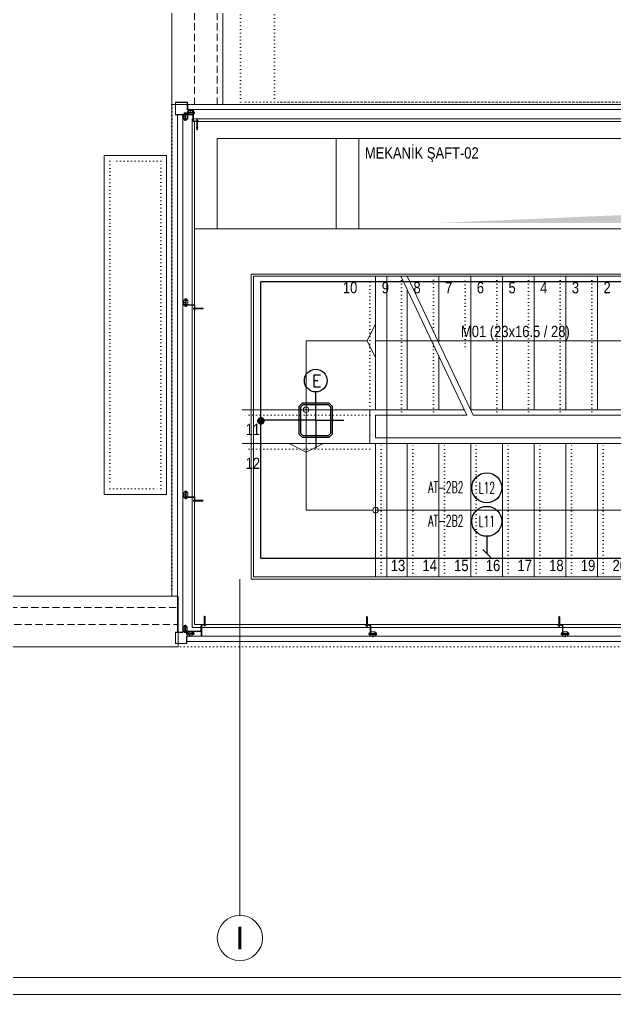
# Model space of a CAD drawing. Extents: x -2012 to 34975, y -1043 to 8321.
# Drawn here: x 30556 to 31082, y 0 to 863 of the extents above; entities that cross this region are included whole.
import ezdxf
from ezdxf.enums import TextEntityAlignment as Align

# ---------------------------------------------------------------- set-up
doc = ezdxf.new("R2010")
doc.units = 0
doc.header["$LTSCALE"] = 25
doc.linetypes.add('DOT2', pattern=[0.125, 0, -0.125])
doc.linetypes.add('HIDDEN', pattern=[0.375, 0.25, -0.125])
doc.layers.get('0').update_dxf_attribs({"color": 9, "lineweight": 9})
for name, color, linetype, lineweight in [('00', 9, 'Continuous', 9), ('01', 9, 'Continuous', 9), ('06A', 9, 'Continuous', 9), ('06D', 9, 'Continuous', 9), ('09D', 9, 'Continuous', 9), ('10', 9, 'Continuous', 9), ('10A', 9, 'Continuous', 9), ('14', 9, 'Continuous', 9), ('19', 9, 'Continuous', 9), ('19D', 9, 'DOT2', 9), ('20', 9, 'DOT2', 9), ('21', 9, 'Continuous', 9), ('24', 9, 'Continuous', 9), ('33', 9, 'BATTING', 9), ('35', 9, 'Continuous', 9), ('40A', 9, 'Continuous', 9), ('E-2x18(W) PL DOWNLIGHT ARMATÜR (SIVAÜSTÜ)', 7, 'Continuous', 30), ('E-ACİL AYDINLATMA KİTİ', 7, 'Continuous', 30), ('E-KABLO', 7, 'Continuous', 30), ('E-LINYE', 7, 'Continuous', 30), ('E-YUKARI ÇIKAN HAT', 7, 'Continuous', 30)]:
    doc.layers.add(name, color=color, linetype=linetype, lineweight=lineweight)
doc.styles.add('Arial', font='arial.ttf', dxfattribs={"height": 2.5})
doc.styles.add('E-YAZI', font='txttw.shx')
doc.styles.add('MuuM_TEXT-STANDART', font='ARIALN.TTF')
doc.linetypes.add('BATTING', pattern='A,0.0001,-0.1,[134,ltypeshp.shx,S=0.1,R=0,X=-0.1,Y=0],-0.2,[134,ltypeshp.shx,S=0.1,R=180,X=0.1,Y=0],-0.1', length=0.4001)

# ---------------------------------------------------------------- blocks, each defined once
blk = doc.blocks.new('VIDA')
for p, q in [((-18072, 6523.9), (-18071.9, 6524)), ((-18071.9, 6523.8), (-18072, 6523.9)), ((-18071.9, 6524), (-18070.1, 6524.7)), ((-18069.6, 6522.9), (-18071.9, 6523.8)), ((-18069.7, 6524.9), (-18070.6, 6523.2)), ((-18070.6, 6523.2), (-18070.1, 6524.7)), ((-18070.1, 6524.7), (-18069.9, 6525.1)), ((-18069.9, 6525.1), (-18070.1, 6524.1)), ((-18070.1, 6524.1), (-18070, 6524.3)), ((-18070, 6524.3), (-18069.8, 6525.1)), ((-18069.9, 6525.1), (-18069.8, 6525.1)), ((-18069.8, 6525.1), (-18069.7, 6524.9)), ((-18069.7, 6524.9), (-18069.3, 6525)), ((-18069.6, 6522.8), (-18069.1, 6525)), ((-18069.6, 6522.8), (-18069.6, 6522.9)), ((-18069.4, 6522.4), (-18069.6, 6522.8)), ((-18068.9, 6525.3), (-18069.4, 6522.4)), ((-18069.3, 6522.4), (-18069.4, 6522.4)), ((-18069.3, 6522.4), (-18068.9, 6525.3)), ((-18069.3, 6525), (-18069.1, 6525)), ((-18069.1, 6522.8), (-18069.3, 6522.4)), ((-18069.1, 6525), (-18068.9, 6525.3)), ((-18068.7, 6522.8), (-18069.1, 6522.8)), ((-18068.9, 6525.3), (-18068.9, 6525.3)), ((-18068.9, 6525.3), (-18068.7, 6525)), ((-18068.7, 6522.8), (-18068.2, 6525)), ((-18068.7, 6525), (-18068.2, 6525)), ((-18068.5, 6522.4), (-18068.7, 6522.8)), ((-18068, 6525.3), (-18068.5, 6522.4)), ((-18068.4, 6522.4), (-18068.5, 6522.4)), ((-18068.4, 6522.4), (-18067.9, 6525.3)), ((-18068.2, 6522.8), (-18068.4, 6522.4)), ((-18068.2, 6522.8), (-18068.4, 6522.4)), ((-18068.2, 6525), (-18068, 6525.3)), ((-18067.7, 6525), (-18068.2, 6522.8)), ((-18067.7, 6522.8), (-18068.2, 6522.8)), ((-18067.9, 6525.3), (-18068, 6525.3)), ((-18067.9, 6525.3), (-18067.7, 6525)), ((-18067.7, 6522.8), (-18067.2, 6525)), ((-18067.7, 6525), (-18067.2, 6525)), ((-18067.5, 6522.4), (-18067.7, 6522.8)), ((-18067, 6525.3), (-18067.5, 6522.4)), ((-18067.4, 6522.4), (-18067.5, 6522.4)), ((-18067.4, 6522.4), (-18066.9, 6525.3)), ((-18067.2, 6522.8), (-18067.4, 6522.4)), ((-18067.2, 6522.8), (-18067.4, 6522.4)), ((-18067.2, 6525), (-18067, 6525.3)), ((-18066.7, 6525), (-18067.2, 6522.8)), ((-18066.7, 6522.8), (-18067.2, 6522.8)), ((-18066.9, 6525.3), (-18067, 6525.3)), ((-18066.9, 6525.3), (-18066.7, 6525)), ((-18066.3, 6525), (-18066.7, 6525)), ((-18066.7, 6522.8), (-18066.3, 6525)), ((-18066.5, 6522.4), (-18066.7, 6522.8)), ((-18066.1, 6525.3), (-18066.5, 6522.4)), ((-18066.5, 6522.4), (-18066, 6525.3)), ((-18066.3, 6522.8), (-18066.5, 6522.4)), ((-18066.3, 6522.8), (-18066.5, 6522.4)), ((-18066.5, 6522.4), (-18066.5, 6522.4)), ((-18066.3, 6525), (-18066.1, 6525.3)), ((-18065.8, 6525), (-18066.3, 6522.8)), ((-18066.3, 6522.8), (-18065.8, 6522.8)), ((-18066, 6525.3), (-18066.1, 6525.3)), ((-18066, 6525.3), (-18065.8, 6525)), ((-18065.8, 6522.8), (-18065.3, 6525)), ((-18065.8, 6525), (-18065.3, 6525)), ((-18065.6, 6522.4), (-18065.8, 6522.8)), ((-18065.1, 6525.3), (-18065.6, 6522.4)), ((-18065.5, 6522.4), (-18065.6, 6522.4)), ((-18065.5, 6522.4), (-18065, 6525.3)), ((-18065.3, 6522.8), (-18065.5, 6522.4)), ((-18065.3, 6522.8), (-18065.5, 6522.4)), ((-18065.3, 6525), (-18065.1, 6525.3)), ((-18064.8, 6525), (-18065.3, 6522.8)), ((-18064.8, 6522.8), (-18065.3, 6522.8)), ((-18065.1, 6525.3), (-18065, 6525.3)), ((-18065, 6525.3), (-18064.8, 6525)), ((-18064.8, 6525), (-18064.3, 6525)), ((-18064.8, 6522.8), (-18064.3, 6525)), ((-18064.6, 6522.4), (-18064.8, 6522.8)), ((-18064.1, 6525.3), (-18064.6, 6522.4)), ((-18064.5, 6522.4), (-18064.6, 6522.4)), ((-18064.5, 6522.4), (-18064, 6525.3)), ((-18064.3, 6522.8), (-18064.5, 6522.4)), ((-18064.3, 6522.8), (-18064.5, 6522.4)), ((-18064.3, 6525), (-18064.1, 6525.3)), ((-18063.8, 6525), (-18064.3, 6522.8)), ((-18063.8, 6522.8), (-18064.3, 6522.8)), ((-18064, 6525.3), (-18064.1, 6525.3)), ((-18064, 6525.3), (-18063.8, 6525)), ((-18063.8, 6522.8), (-18062, 6525)), ((-18062, 6525), (-18063.8, 6525)), ((-18063.6, 6522.4), (-18063.8, 6522.8)), ((-18063.6, 6522.4), (-18061.7, 6525.3)), ((-18061.8, 6525.3), (-18063.6, 6522.4)), ((-18062, 6522.8), (-18063.6, 6522.4)), ((-18062, 6522.8), (-18063.6, 6522.4)), ((-18063.6, 6522.4), (-18063.6, 6522.4)), ((-18061.5, 6525), (-18063.4, 6522.8)), ((-18063.4, 6522.8), (-18061.5, 6522.8)), ((-18061.7, 6525.3), (-18063.2, 6525.3)), ((-18062.7, 6522.4), (-18061.5, 6522.8)), ((-18062.6, 6522.4), (-18062.1, 6525.3)), ((-18062.4, 6522.8), (-18062.6, 6522.4)), ((-18062.4, 6522.8), (-18062.6, 6522.4)), ((-18062.6, 6522.4), (-18061.3, 6522.4)), ((-18062.4, 6525), (-18062.2, 6525.3)), ((-18061.5, 6525), (-18062.4, 6525)), ((-18061.5, 6522.8), (-18062.4, 6525)), ((-18061.9, 6525), (-18062.4, 6522.8)), ((-18061.9, 6522.8), (-18062.4, 6522.8)), ((-18062.2, 6525.3), (-18062.1, 6525.3)), ((-18062.2, 6525.3), (-18061.3, 6522.4)), ((-18062.1, 6525.3), (-18061.9, 6525)), ((-18062, 6525), (-18061.8, 6525.3)), ((-18061.9, 6525), (-18061.4, 6525)), ((-18061.9, 6522.8), (-18061.4, 6525)), ((-18061.7, 6522.4), (-18061.9, 6522.8)), ((-18061.2, 6525.3), (-18061.7, 6522.4)), ((-18061.7, 6525.3), (-18061.5, 6525)), ((-18061.6, 6522.4), (-18061.7, 6522.4)), ((-18061.6, 6522.4), (-18061.2, 6525.3)), ((-18061.4, 6522.8), (-18061.6, 6522.4)), ((-18061.4, 6522.8), (-18061.6, 6522.4)), ((-18061.4, 6525), (-18061.2, 6525.3)), ((-18061, 6525), (-18061.4, 6522.8)), ((-18060.9, 6522.8), (-18061.4, 6522.8)), ((-18061.2, 6525.3), (-18061, 6525)), ((-18061.2, 6525.3), (-18061.2, 6525.3)), ((-18061, 6525), (-18060.5, 6525)), ((-18060.9, 6522.8), (-18060.5, 6525)), ((-18060.7, 6522.4), (-18060.9, 6522.8)), ((-18060.7, 6522.4), (-18060.2, 6525.3)), ((-18060.3, 6525.3), (-18060.7, 6522.4)), ((-18060.5, 6522.8), (-18060.7, 6522.4)), ((-18060.5, 6522.8), (-18060.7, 6522.4)), ((-18060.7, 6522.4), (-18060.7, 6522.4)), ((-18060.5, 6525), (-18060.3, 6525.3)), ((-18060, 6525), (-18060.5, 6522.8)), ((-18060.5, 6522.8), (-18060, 6522.8)), ((-18060.3, 6525.3), (-18060.2, 6525.3)), ((-18060.2, 6525.3), (-18060, 6525)), ((-18060, 6525), (-18059.5, 6525)), ((-18060, 6522.8), (-18059.5, 6525)), ((-18059.8, 6522.4), (-18060, 6522.8)), ((-18059.3, 6525.3), (-18059.8, 6522.4)), ((-18059.7, 6522.4), (-18059.8, 6522.4)), ((-18059.7, 6522.4), (-18059.2, 6525.3)), ((-18059.5, 6522.8), (-18059.7, 6522.4)), ((-18059.5, 6522.8), (-18059.7, 6522.4)), ((-18059.5, 6525), (-18059.3, 6525.3)), ((-18059.2, 6524), (-18059.5, 6522.8)), ((-18059.5, 6522.8), (-18059.2, 6522.8)), ((-18059.3, 6525.3), (-18059.2, 6525.3)), ((-18058.1, 6526.6), (-18059.2, 6526.6)), ((-18059.2, 6521.2), (-18059.2, 6526.6)), ((-18058.1, 6521.2), (-18059.2, 6521.2))]:
    blk.add_line(p, q)
for points in [[(-18068.7, 6525), (-18069.1, 6522.8)], [(-18057.2, 6524.3), (-18057.5, 6524), (-18057.5, 6523.8), (-18057.2, 6523.5)]]:
    blk.add_lwpolyline(points)
for centre, start, end in [((-18062.4, 6523.6), 7.50951, 35.24269), ((-18062.4, 6524.2), 324.75731, 352.49049)]:
    blk.add_arc(centre, 5.21, start, end)
blk = doc.blocks.new('krt-harpusta1')
blk.add_lwpolyline([(16786.22, 292.5), (16786.22, 337.5), (14425.84, 337.5), (14425.84, 1327.5), (16786.19, 1327.5), (16786.19, 1372.5), (14380.84, 1372.5), (14380.84, 292.5), (16786.22, 292.5)])
at = {"layer": '06D', "linetype": 'HIDDEN'}
for points in [[(16786.19, 1352.5), (14400.84, 1352.5), (14400.84, 312.5), (16786.22, 312.5), (16786.22, 312.5)], [(16786.19, 1337.5), (14415.84, 1337.5), (14415.84, 327.5), (16786.22, 327.5)]]:
    blk.add_lwpolyline(points, dxfattribs=at)
at = {"layer": '10', "xscale": -0.1000000000058208, "yscale": 0.1000000000058208, "zscale": 0.1000000000021828, "rotation": 89.9725710339926}
blk.add_blockref('VIDA', (17448.09, -1504.24), dxfattribs=at)
blk = doc.blocks.new('0_arrowstairs')
blk.add_lwpolyline([(0, 0), (0, -30), (15, 0), (0, 30)], close=True)
blk = doc.blocks.new('*U105')
blk.add_lwpolyline([(0, 0), (0, 560)])
blk.add_circle((0, 0), 5)
at = {"rotation": 90}
blk.add_blockref('0_arrowstairs', (0, 560), dxfattribs=at)
blk = doc.blocks.new('*U514')
blk.add_lwpolyline([(0, 0), (0, 504)])
blk.add_circle((0, 0), 5)
at = {"rotation": 90}
blk.add_blockref('0_arrowstairs', (0, 504), dxfattribs=at)
blk = doc.blocks.new('*U510')
blk.add_lwpolyline([(0, 0), (0, 60)])
blk.add_circle((0, 0), 5)
at = {"rotation": 90}
blk.add_blockref('0_arrowstairs', (0, 60), dxfattribs=at)
blk = doc.blocks.new('MERDVN2.KAT')
at = {"layer": '19', "linetype": 'Continuous'}
for points in [[(16960.84, -297.5), (16960.84, -179.5)], [(17041.58, -302.5), (16983.25, -179.5)], [(17047.17, -302.5), (16988.84, -179.5)], [(17016.84, -237.5), (17016.84, -179.5)], [(17044.84, -297.5), (17044.84, -179.5)], [(17072.84, -297.5), (17072.84, -179.5)], [(17100.84, -297.5), (17100.84, -179.5)], [(17128.84, -297.5), (17128.84, -179.5)], [(17156.84, -297.5), (17156.84, -179.5)], [(17184.84, -297.5), (17184.84, -179.5)], [(17212.84, -297.5), (17212.84, -179.5)], [(16988.84, -297.5), (16988.84, -191.48)], [(17016.84, -297.5), (17016.84, -249.48)], [(16955.84, -297.5), (16842.84, -297.5)], [(17041.58, -302.5), (16960.84, -302.5), (16960.84, -322.5), (16960.84, -322.5), (17235.84, -322.5), (17235.84, -307.5), (17240.84, -307.5), (17240.84, -327.5), (17235.84, -327.5), (16955.84, -327.5), (16955.84, -327.5), (16955.84, -297.5), (17039.25, -297.5)], [(16955.84, -327.5), (16842.84, -327.5)], [(16960.84, -445.5), (16960.84, -327.5)], [(16988.84, -445.5), (16988.84, -327.5)], [(17016.84, -445.5), (17016.84, -327.5)], [(17044.84, -445.5), (17044.84, -327.5)], [(17072.84, -445.5), (17072.84, -327.5)], [(17100.84, -445.5), (17100.84, -327.5)], [(17128.84, -445.5), (17128.84, -327.5)], [(17156.84, -445.5), (17156.84, -327.5)], [(17184.84, -445.5), (17184.84, -327.5)], [(17212.84, -445.5), (17212.84, -327.5)], [(17240.84, -445.5), (17240.84, -327.5)]]:
    blk.add_lwpolyline(points, dxfattribs=at)
at = {"layer": '19'}
for points in [[(17047.17, -302.5), (16988.84, -179.5)], [(16958.34, -386.5), (16899.34, -386.5), (16899.34, -236.5), (16953.34, -236.5)], [(17044.84, -297.5), (17240.84, -297.5), (17240.84, -297.5), (17240.84, -302.5), (17240.84, -302.5), (17047.17, -302.5)]]:
    blk.add_lwpolyline(points, dxfattribs=at)
at = {"layer": '19D'}
for points in [[(16955.84, -297.5), (16955.84, -179.5)], [(16983.84, -302.5), (16983.84, -179.5)], [(17011.84, -228), (17011.84, -179.5)], [(17039.84, -241.83), (17039.84, -179.5)], [(17067.84, -302.5), (17067.84, -179.5)], [(17095.84, -302.5), (17095.84, -179.5)], [(17123.84, -302.5), (17123.84, -179.5)], [(17151.84, -302.5), (17151.84, -179.5)], [(17179.84, -302.5), (17179.84, -179.5)], [(17207.84, -302.5), (17207.84, -179.5)], [(17011.84, -241.83), (17011.84, -236.5)], [(17011.84, -302.5), (17011.84, -239.78)], [(16955.58, -302.49), (16842.84, -302.49)], [(16965.84, -445.5), (16965.84, -327.5)], [(16993.84, -445.5), (16993.84, -327.5)], [(17021.84, -445.5), (17021.84, -327.5)], [(17049.84, -445.5), (17049.84, -327.5)], [(17077.84, -445.5), (17077.84, -327.5)], [(17105.84, -445.5), (17105.84, -327.5)], [(17133.84, -445.5), (17133.84, -327.5)], [(17161.84, -445.5), (17161.84, -327.5)], [(17189.84, -445.5), (17189.84, -327.5)], [(17217.84, -445.5), (17217.84, -327.5)], [(17245.84, -445.5), (17245.84, -327.5)], [(16955.58, -332.49), (16842.84, -332.49)]]:
    blk.add_lwpolyline(points, dxfattribs=at)
at = {"layer": '19', "xscale": 0.5, "yscale": 0.5, "zscale": 0.5}
for name, p, rotation in [('*U514', (17212.84, -236.5), 90), ('*U510', (16899.34, -297.5), 180), ('*U105', (16960.84, -386.5), 270)]:
    blk.add_blockref(name, p, dxfattribs=dict(at, rotation=rotation))
at = {"layer": '21', "style": 'MuuM_TEXT-STANDART'}
for s, p in [('10', (16944.65, -184.5)), ('9', (16972.65, -184.5)), ('8', (17000.65, -184.5)), ('7', (17028.65, -184.5)), ('6', (17056.65, -184.5)), ('5', (17084.65, -184.5)), ('4', (17112.65, -184.5)), ('3', (17140.65, -184.5)), ('2', (17168.65, -184.5)), ('1', (17196.65, -184.5)), ('M01 (23x16.5 / 28)', (17132.43, -223.28)), ('11', (16858.69, -309.98)), ('12', (16858.69, -339.98)), ('13', (16986.98, -430.33)), ('14', (17014.98, -430.33)), ('15', (17042.98, -430.33)), ('16', (17070.98, -430.33)), ('17', (17098.98, -430.33)), ('18', (17126.98, -430.33)), ('19', (17154.98, -430.33)), ('20', (17182.98, -430.33)), ('21', (17210.98, -430.33)), ('22', (17238.98, -430.33)), ('23', (17266.98, -430.33))]:
    blk.add_text(s, height=10, dxfattribs=at).set_placement(p, align=Align.TOP_RIGHT)
blk = doc.blocks.new('0_aks')
at = {"linetype": 'Continuous'}
blk.add_circle((0, 0), 2, dxfattribs=at)
at = {"style": 'Arial'}
blk.add_attdef('AKS', text='', height=2, dxfattribs=at).set_placement((0, 0), align=Align.MIDDLE_CENTER)
blk = doc.blocks.new('p-aks_vw')
at = {"layer": '24', "ltscale": 2}
blk.add_lwpolyline([(2440, 40), (2440, -257.5)], dxfattribs=at)
at = {"layer": '24', "xscale": 10, "yscale": 10, "zscale": 10}
blk.add_blockref('0_aks', (2440, -277.5), dxfattribs=at).add_auto_attribs({'AKS': 'I'})
blk = doc.blocks.new('cxvxv')
for p, q in [((-21988.4, 8560.98, 0), (-21988.4, 8560.32, 0)), ((-21988.4, 8560.32, 0), (-21986.64, 8560.32, 0)), ((-21986.86, 8561.07, 0), (-21988.18, 8561.07, 0)), ((-21988.02, 8561.25, 0), (-21987.03, 8561.3, 0)), ((-21988.02, 8561.25, 0), (-21988, 8561.26, 0)), ((-21988, 8561.23, 0), (-21988.02, 8561.25, 0)), ((-21988.02, 8561.13, 0), (-21987.03, 8561.19, 0)), ((-21988.02, 8561.13, 0), (-21988, 8561.14, 0)), ((-21988, 8561.11, 0), (-21988.02, 8561.13, 0)), ((-21988.02, 8560.32, 0), (-21987.02, 8560.32, 0)), ((-21988.02, 8560.28, 0), (-21988.02, 8560.32, 0)), ((-21988.02, 8560.11, 0), (-21988.02, 8555.61, 0)), ((-21988, 8561.3, 0), (-21987.94, 8561.35, 0)), ((-21988, 8561.26, 0), (-21988, 8561.3, 0)), ((-21988, 8561.14, 0), (-21988, 8561.23, 0)), ((-21988, 8561.07, 0), (-21988, 8561.11, 0)), ((-21987.96, 8560.98, 0), (-21987.96, 8560.32, 0)), ((-21987.54, 8561.35, 0), (-21987.94, 8561.35, 0)), ((-21987.7, 8561.05, 0), (-21987.7, 8561.08, 0)), ((-21987.7, 8561.07, 0), (-21987.7, 8561.07, 0)), ((-21987.54, 8561.35, 0), (-21987.1, 8561.35, 0)), ((-21987.03, 8561.3, 0), (-21987.1, 8561.35, 0)), ((-21987.08, 8560.64, 0), (-21987.08, 8560.98, 0)), ((-21987.08, 8560.64, 0), (-21987.08, 8560.32, 0)), ((-21987.06, 8560.32, 0), (-21987.06, 8560.28, 0)), ((-21987.06, 8555.61, 0), (-21987.06, 8560.11, 0)), ((-21987.05, 8561.32, 0), (-21987.03, 8561.3, 0)), ((-21987.03, 8561.3, 0), (-21987.05, 8561.28, 0)), ((-21987.03, 8561.3, 0), (-21987.05, 8561.29, 0)), ((-21987.05, 8561.28, 0), (-21987.05, 8561.2, 0)), ((-21987.05, 8561.2, 0), (-21987.03, 8561.19, 0)), ((-21987.03, 8561.19, 0), (-21987.05, 8561.17, 0)), ((-21987.05, 8561.17, 0), (-21987.05, 8561.08, 0)), ((-21987.05, 8561.08, 0), (-21987.03, 8561.07, 0)), ((-21987.02, 8560.32, 0), (-21987.02, 8560.28, 0)), ((-21987.02, 8555.61, 0), (-21987.02, 8560.11, 0)), ((-21986.64, 8560.32, 0), (-21986.64, 8560.98, 0)), ((-21988.4, 8555.4, 0), (-21986.64, 8555.4, 0)), ((-21988.4, 8554.74, 0), (-21988.4, 8555.4, 0)), ((-21986.86, 8554.65, 0), (-21988.17, 8554.65, 0)), ((-21988.02, 8555.44, 0), (-21988.02, 8555.4, 0)), ((-21988.02, 8555.4, 0), (-21987.02, 8555.4, 0)), ((-21987.96, 8554.74, 0), (-21987.96, 8555.4, 0)), ((-21987.08, 8555.08, 0), (-21987.08, 8555.4, 0)), ((-21987.08, 8555.08, 0), (-21987.08, 8554.74, 0)), ((-21987.06, 8555.4, 0), (-21987.06, 8555.44, 0)), ((-21987.02, 8555.4, 0), (-21987.02, 8555.44, 0)), ((-21986.64, 8555.4, 0), (-21986.64, 8554.74, 0))]:
    blk.add_line(p, q)
at = {"elevation": 0}
for points in [[(-21986.3, 8560.11), (-21988.7, 8560.11), (-21988.7, 8560.28), (-21986.3, 8560.28)], [(-21986.3, 8555.61), (-21988.7, 8555.61), (-21988.7, 8555.44), (-21986.3, 8555.44)]]:
    blk.add_lwpolyline(points, close=True, dxfattribs=at)
for points in [[(-21987.98, 8560.28), (-21987.98, 8560.32)], [(-21987.98, 8560.11), (-21987.98, 8555.61)], [(-21987.98, 8555.44), (-21987.98, 8555.4)]]:
    blk.add_lwpolyline(points, dxfattribs=at)
for centre, radius, start, end in [((-21988.18, 8560.75, 0), 0.315, 45.8497, 134.1503), ((-21987.52, 8559.95, 0), 1.12, 66.87008, 113.12992), ((-21987.52, 8559.95, 0), 1.12, 66.87008, 113.12992), ((-21986.86, 8560.76, 0), 0.313, 45.44896, 134.55104), ((-21988.18, 8554.97, 0), 0.315, 225.8497, 314.1503), ((-21987.52, 8555.77, 0), 1.12, 246.87008, 293.12992), ((-21987.52, 8555.77, 0), 1.12, 246.87008, 293.12992), ((-21986.86, 8554.96, 0), 0.313, 225.44896, 314.55104)]:
    blk.add_arc(centre, radius, start, end)
blk = doc.blocks.new('çelik dübel')
at = {"ltscale": 7}
for p, q in [((-87.2, -2), (-85, 2)), ((-85, -6), (-85, 2)), ((-68, 2), (-85, 2)), ((-75, -6), (-75, 2)), ((-70, -6), (-70, 2)), ((-68, 3), (-58, 2)), ((-68, -7), (-68, 3)), ((-58, -6), (-58, 2)), ((-8.5, 2), (-58, 2)), ((-53, 1.5), (-58, 1.5)), ((-53, -6), (-53, 2)), ((-25, -6), (-25, 2)), ((-25, -6), (-23.9, 2)), ((-23, -6), (-21.9, 2)), ((-21, -6), (-19.9, 2)), ((-19, -6), (-17.9, 2)), ((-17, -6), (-15.9, 2)), ((-85, -6), (-87.2, -2)), ((-68, -6), (-85, -6)), ((-68, -7), (-58, -6)), ((-53, -5.5), (-58, -5.5)), ((-8.5, -6), (-58, -6))]:
    blk.add_line(p, q, dxfattribs=at)
for p, q in [((-15, -6), (-13.9, 2)), ((-13, -6), (-11.9, 2)), ((-11, -6), (-10, 1.1)), ((-10, -9), (-10, 5)), ((-9, 5), (-10, 5)), ((-10, 3), (-10, 5)), ((-9, -9), (-9, 5)), ((-8.5, 2), (-8.5, 3)), ((-8.5, -4), (-8.5, 0)), ((-5, 4), (-7.5, 4)), ((-5, 1), (-7.5, 1)), ((-4, 2), (-4, 3)), ((-1, 2), (-4, 2)), ((-4, -4), (-4, 0)), ((-3, -6), (-1.9, 2)), ((-1, -6), (0, 1.1)), ((0, -5), (0, 1)), ((-10, -7), (-10, -9.1)), ((-9, -9), (-10, -9)), ((-8.5, -6), (-8.5, -7)), ((-5, -5), (-7.5, -5)), ((-5, -8), (-7.5, -8)), ((-4, -6), (-4, -7)), ((-1, -6), (-4, -6))]:
    blk.add_line(p, q)
for points in [[(-68, 0.6), (-67.4, 0.4), (-67, 0.1), (-66.6, -0.3), (-66.2, -0.8), (-65.9, -1.3), (-65.7, -1.9), (-65.4, -2.3), (-65.2, -2.8), (-65, -3.1), (-64.8, -3.3), (-64.6, -3.5), (-64.4, -3.6), (-64.2, -3.5), (-63.9, -3.5), (-63.7, -3.3), (-63.5, -3.1), (-63.2, -2.9), (-62.9, -2.6), (-62.7, -2.3), (-62.4, -2), (-62.1, -1.7), (-61.9, -1.4), (-61.6, -1.1), (-61.4, -0.9), (-61.2, -0.7), (-61, -0.6), (-60.8, -0.5), (-60.6, -0.5), (-60.4, -0.5), (-60.3, -0.7), (-60.1, -0.9), (-59.9, -1.1), (-59.8, -1.5), (-59.6, -1.9), (-59.4, -2.3), (-59.2, -2.7), (-58.9, -3), (-58.7, -3.3), (-58.4, -3.5), (-58, -3.5)], [(-68, -0.5), (-68, -0.5), (-67.9, -0.5), (-67.9, -0.5), (-67.8, -0.5), (-67.8, -0.6), (-67.7, -0.6), (-67.7, -0.6), (-67.6, -0.7), (-67.6, -0.7), (-67.6, -0.8), (-67.5, -0.8), (-67.5, -0.8), (-67.5, -0.9), (-67.4, -0.9), (-67.4, -0.9), (-67.3, -1), (-67.3, -1), (-67.3, -1.1), (-67.2, -1.1), (-67.2, -1.2), (-67.2, -1.2), (-67.1, -1.3), (-67.1, -1.3), (-67.1, -1.4), (-67, -1.4), (-67, -1.5), (-67, -1.5), (-66.9, -1.6), (-66.9, -1.6), (-66.9, -1.7), (-66.9, -1.7), (-66.8, -1.8), (-66.8, -1.9), (-66.8, -1.9), (-66.7, -2), (-66.7, -2), (-66.7, -2.1), (-66.6, -2.2), (-66.6, -2.2), (-66.6, -2.3), (-66.6, -2.3), (-66.5, -2.4), (-66.5, -2.5), (-66.5, -2.5), (-66.4, -2.6), (-66.4, -2.7), (-66.4, -2.7), (-66.3, -2.8), (-66.3, -2.8), (-66.3, -2.9), (-66.3, -3), (-66.2, -3), (-66.2, -3.1), (-66.2, -3.1), (-66.1, -3.2), (-66.1, -3.2), (-66.1, -3.3), (-66, -3.4), (-66, -3.4), (-66, -3.5), (-65.9, -3.5), (-65.9, -3.6), (-65.9, -3.6), (-65.8, -3.7), (-65.8, -3.7), (-65.7, -3.8), (-65.7, -3.8), (-65.7, -3.9), (-65.6, -3.9), (-65.6, -4), (-65.5, -4), (-65.5, -4.1), (-65.4, -4.1), (-65.4, -4.1), (-65.3, -4.2), (-65.3, -4.2), (-65.2, -4.3), (-65.2, -4.3), (-65.1, -4.3), (-65, -4.4), (-65, -4.4), (-64.9, -4.4), (-64.9, -4.4), (-64.8, -4.5), (-64.7, -4.5), (-64.7, -4.5), (-64.6, -4.5), (-64.5, -4.5), (-64.5, -4.5), (-64.4, -4.5), (-64.3, -4.5), (-64.3, -4.5), (-64.2, -4.5), (-64.1, -4.5), (-64.1, -4.5), (-64, -4.5), (-64, -4.5), (-63.9, -4.5), (-63.8, -4.5), (-63.8, -4.5), (-63.7, -4.4), (-63.7, -4.4), (-63.6, -4.4), (-63.6, -4.4), (-63.5, -4.4), (-63.4, -4.3), (-63.4, -4.3), (-63.3, -4.3), (-63.3, -4.3), (-63.3, -4.2), (-63.2, -4.2), (-63.2, -4.2), (-63.1, -4.1), (-63.1, -4.1), (-63, -4.1), (-63, -4), (-62.9, -4), (-62.9, -4), (-62.9, -3.9), (-62.8, -3.9), (-62.8, -3.9), (-62.7, -3.8), (-62.7, -3.8), (-62.7, -3.8), (-62.6, -3.7), (-62.6, -3.7), (-62.5, -3.6), (-62.5, -3.6), (-62.5, -3.6), (-62.4, -3.5), (-62.4, -3.5), (-62.4, -3.5), (-62.3, -3.4), (-62.3, -3.4), (-62.2, -3.3), (-62.2, -3.3), (-62.2, -3.3), (-62.1, -3.2), (-62.1, -3.2), (-62.1, -3.1), (-62, -3.1), (-62, -3.1), (-62, -3), (-61.9, -3), (-61.9, -2.9), (-61.9, -2.9), (-61.8, -2.9), (-61.8, -2.8), (-61.7, -2.8), (-61.7, -2.7), (-61.7, -2.7), (-61.6, -2.6), (-61.6, -2.6), (-61.6, -2.6), (-61.5, -2.5), (-61.5, -2.5), (-61.5, -2.5), (-61.4, -2.4), (-61.4, -2.4), (-61.4, -2.3), (-61.3, -2.3), (-61.3, -2.3), (-61.3, -2.2), (-61.3, -2.2), (-61.2, -2.2), (-61.2, -2.1), (-61.2, -2.1), (-61.1, -2), (-61.1, -2), (-61.1, -2), (-61, -1.9), (-61, -1.9), (-61, -1.9), (-61, -1.9), (-60.9, -1.8), (-60.9, -1.8), (-60.9, -1.8), (-60.9, -1.8), (-60.9, -1.8), (-60.9, -1.7), (-60.8, -1.7), (-60.8, -1.7), (-60.8, -1.7), (-60.8, -1.7), (-60.8, -1.7), (-60.8, -1.8), (-60.7, -1.8), (-60.7, -1.8), (-60.7, -1.8), (-60.7, -1.9), (-60.7, -1.9), (-60.7, -1.9), (-60.6, -2), (-60.6, -2), (-60.6, -2.1), (-60.6, -2.1), (-60.6, -2.1), (-60.5, -2.2), (-60.5, -2.2), (-60.5, -2.3), (-60.5, -2.3), (-60.4, -2.4), (-60.4, -2.5), (-60.4, -2.5), (-60.4, -2.6), (-60.3, -2.6), (-60.3, -2.7), (-60.3, -2.7), (-60.3, -2.8), (-60.2, -2.8), (-60.2, -2.9), (-60.2, -3), (-60.1, -3), (-60.1, -3.1), (-60.1, -3.1), (-60, -3.2), (-60, -3.2), (-59.9, -3.3), (-59.9, -3.4), (-59.9, -3.4), (-59.8, -3.5), (-59.8, -3.5), (-59.7, -3.6), (-59.7, -3.6), (-59.6, -3.7), (-59.6, -3.8), (-59.5, -3.8), (-59.5, -3.9), (-59.4, -3.9), (-59.3, -4), (-59.3, -4), (-59.2, -4.1), (-59.1, -4.2), (-59, -4.2), (-58.9, -4.3), (-58.8, -4.3), (-58.6, -4.4), (-58.4, -4.4), (-58.2, -4.5), (-58, -4.5)]]:
    blk.add_lwpolyline(points)
for centre, start, end in [((-7.5, 3), 90, 180), ((-7.5, 2), 180, 270), ((-7.5, 0), 90, 180), ((-5, 3), 0, 90), ((-5, 2), 270, 0), ((-5, 0), 0, 90), ((-1, 1), 0, 90), ((-7.5, -4), 180, 270), ((-7.5, -6), 90, 180), ((-7.5, -7), 180, 270), ((-5, -4), 270, 0), ((-5, -6), 0, 90), ((-5, -7), 270, 0), ((-1, -5), 270, 0)]:
    blk.add_arc(centre, 1, start, end)
blk = doc.blocks.new('kjdol')
at = {"ltscale": 10, "elevation": -278.89}
blk.add_lwpolyline([(77394.12, 60089.89), (77403.28, 60089.89, 0.460237), (77404.18, 60090.79), (77404.18, 60094.89), (77403.78, 60094.89), (77403.78, 60091.29, -0.414214), (77402.78, 60090.29), (77394.12, 60090.29)], format="xyb", close=True, dxfattribs=at)
at = {"elevation": -249.79}
for points in [[(77397.97, 60089.9), (77397.97, 60085.9), (77393.97, 60085.9), (77393.97, 60089.9)], [(77397.77, 60089.7), (77397.77, 60086.1), (77394.17, 60086.1), (77394.17, 60089.7)]]:
    blk.add_lwpolyline(points, close=True, dxfattribs=at)
blk.add_blockref('cxvxv', (99383.5, 51530.11, -249.79))
at = {"extrusion": (0, 0, -1), "xscale": 0.1000000000058208, "yscale": 0.1000000000058208, "zscale": -0.0999999999999091}
blk.add_blockref('çelik dübel', (-77402.74, 60093.36, 459.25), dxfattribs=at)
at = {"xscale": 0.1000000000058208, "yscale": 0.1000000000058208, "zscale": 0.1000000000058208, "rotation": 180}
blk.add_blockref('VIDA', (75587.75, 60740.29, -249.79), dxfattribs=at)
blk = doc.blocks.new('p-harpuşta')
at = {"layer": '06D'}
blk.add_lwpolyline([(-55, 0), (0, 0), (0, 300), (-55, 300)], close=True, dxfattribs=at)
at = {"layer": '20'}
blk.add_lwpolyline([(-50, 5), (-5, 5), (-5, 295), (-50, 295)], close=True, dxfattribs=at)
blk = doc.blocks.new('catikatirevizepergole-krt')
for points in [[(0, 0), (-830, 0), (-830, 1638), (0, 1638)], [(-30, 90), (-30, 0), (-800, 0), (-800, 90)]]:
    blk.add_lwpolyline(points, close=True)
blk = doc.blocks.new('100_ACİL AYDINLATMA KİTİ')
at = {"layer": 'E-ACİL AYDINLATMA KİTİ', "color": 3}
blk.add_circle((0, 0), 1.25, dxfattribs=at)
at = {"layer": 'E-ACİL AYDINLATMA KİTİ', "color": 3, "style": 'E-YAZI'}
blk.add_text('E', height=1.34, dxfattribs=at).set_placement((-0.45, -0.69))
blk = doc.blocks.new('100_2x18(W) PL DOWNLIGHT ARMATÜR (SIVAÜSTÜ)')
at = {"layer": 'E-2x18(W) PL DOWNLIGHT ARMATÜR (SIVAÜSTÜ)', "color": 4, "ltscale": 0.4}
for q in [(0, 25), (0, 25), (-25, 0), (-25, 0), (0, -25), (25, 0), (0, -25), (25, 0)]:
    blk.add_line((0, 0), q, dxfattribs=at)
at = {"layer": 'E-2x18(W) PL DOWNLIGHT ARMATÜR (SIVAÜSTÜ)', "color": 4}
for p, q in [((-12, 15), (-15, 12)), ((-15, 12), (-15, -12)), ((-11.38, 13.5), (-13.5, 11.38)), ((-13.5, 11.38), (-13.5, -11.38)), ((12, 15), (-12, 15)), ((11.38, 13.5), (-11.38, 13.5)), ((13.5, 11.38), (11.38, 13.5)), ((15, 12), (12, 15)), ((13.5, -11.38), (13.5, 11.38)), ((15, -12), (15, 12)), ((-15, -12), (-12, -15)), ((-13.5, -11.38), (-11.38, -13.5)), ((-12, -15), (12, -15)), ((-11.38, -13.5), (11.38, -13.5)), ((11.38, -13.5), (13.5, -11.38)), ((12, -15), (15, -12))]:
    blk.add_line(p, q, dxfattribs=at)

msp = doc.modelspace()

# ---------------------------------------------------------------- linework, layer by layer
at = {"layer": '00'}
for points in [[(31310.84, 757.5), (31310.84, 677.5), (31295.84, 677.5), (31295.84, 757.5), (30730.84, 757.5), (30730.84, 677.5), (30710.84, 677.5), (30710.84, 772.5), (31396.13, 772.5), (31396.13, 757.5)], [(30835.84, 677.5), (30855.84, 677.5), (30855.84, 757.5), (30835.84, 757.5)]]:
    msp.add_lwpolyline(points, close=True, dxfattribs=at)
for points in [[(30835.84, 677.5), (30835.84, 757.5)], [(30855.84, 677.5), (30855.84, 757.5)]]:
    msp.add_lwpolyline(points, dxfattribs=at)
at = {"layer": '01'}
for points in [[(31310.84, 327.5), (30710.84, 327.5), (30710.84, 677.5), (31310.84, 677.5), (31310.84, 637.5), (30760.84, 637.5), (30760.84, 367.5), (31310.84, 367.5)], [(31310.84, 677.5), (30710.84, 677.5), (30710.84, 327.5), (31310.84, 327.5), (31310.84, 367.5), (30760.84, 367.5), (30760.84, 637.5), (31310.84, 637.5)]]:
    msp.add_lwpolyline(points, close=True, dxfattribs=at)
at = {"layer": '06A'}
msp.add_lwpolyline([(30690.84, 2410.5), (30690.84, 2410.5), (30735.84, 2410.5), (30735.84, 787.5), (30690.84, 787.5), (30690.84, 2410.5)], dxfattribs=at)
at = {"layer": '06D', "linetype": 'HIDDEN'}
for points in [[(30710.84, 787.5), (30710.84, 2410.5)], [(30730.84, 787.5), (30730.84, 2410.5)]]:
    msp.add_lwpolyline(points, dxfattribs=at)
at = {"layer": '09D'}
msp.add_solid([(31285.84, 740.95), (31285.84, 682.5), (31270.84, 697.5), (30925.84, 682.71)], dxfattribs=at)
at = {"layer": '10'}
for points in [[(30704.83, 774.6), (30704.84, 778.6), (30700.84, 778.6), (30700.83, 774.6)], [(30704.57, 774.8), (30704.57, 778.4), (30700.97, 778.4), (30700.97, 774.8)], [(30709.1, 778.41), (30705.1, 778.4), (30705.1, 782.4), (30709.1, 782.41)], [(30709.01, 778.61), (30705.41, 778.61), (30705.4, 782.21), (30709, 782.21)], [(30704.34, 325.4), (30704.34, 321.8), (30700.74, 321.8), (30700.74, 325.4)], [(30708.75, 321.2), (30704.75, 321.2), (30704.75, 317.2), (30708.75, 317.2)], [(30708.55, 321), (30704.95, 321), (30704.94, 317.4), (30708.54, 317.4)]]:
    msp.add_lwpolyline(points, close=True, dxfattribs=at)
for points in [[(30709.39, 783), (30709.39, 773.4, 0.460237), (30710.29, 772.5), (30714.39, 772.5), (30714.39, 772.9), (30710.79, 772.9, -0.414214), (30709.79, 773.9), (30709.79, 783)], [(30700.54, 321.2), (30715.84, 321.2, 0.460237), (30716.74, 322.1), (30716.74, 326.2), (30716.34, 326.2), (30716.34, 322.6, -0.414214), (30715.34, 321.6), (30700.54, 321.6)], [(30716.74, 317), (30716.74, 326.6, -0.460237), (30717.64, 327.5), (30721.74, 327.5), (30721.74, 327.1), (30718.14, 327.1, 0.414214), (30717.14, 326.1), (30717.14, 317)]]:
    msp.add_lwpolyline(points, format="xyb", close=True, dxfattribs=at)
at = {"layer": '10A'}
for points in [[(30694.04, 778.7), (30700.54, 778.7), (30700.54, 774.6), (30700.34, 774.6), (30700.34, 778.5), (30693.84, 778.5), (30693.84, 789.5), (30704.49, 789.5), (30704.49, 783), (30709.39, 783), (30709.39, 782.8), (30704.29, 782.8), (30704.29, 789.3), (30694.04, 789.3), (30694.04, 778.7)], [(31389.33, 783), (30704.74, 783), (30704.74, 787.5), (31393.13, 787.5), (31393.13, 783)], [(30695.84, 320.75), (30695.84, 778.25), (30700.34, 778.25), (30700.34, 320.75), (30695.84, 320.75)], [(30694.04, 320.3), (30700.54, 320.3), (30700.54, 325.6), (30700.34, 325.6), (30700.34, 320.5), (30693.84, 320.5), (30693.84, 310.5), (30703.84, 310.5), (30703.84, 317), (30708.75, 317), (30708.75, 317.2), (30703.64, 317.2), (30703.64, 310.7), (30694.04, 310.7), (30694.04, 320.3)], [(31596.94, 312.5), (30704.09, 312.5), (30704.09, 317), (31596.94, 317), (31596.94, 312.5)]]:
    msp.add_lwpolyline(points, dxfattribs=at)
at = {"layer": '14'}
msp.add_lwpolyline([(31398.13, 759.5), (31398.13, 755.5), (31312.84, 755.5), (31312.84, 495.5), (31293.84, 495.5), (31293.84, 635.5), (31293.84, 635.5), (31293.84, 635.5), (30762.84, 635.5), (30762.84, 369.5), (31293.84, 369.5), (31293.84, 369.5), (31293.84, 369.5), (31293.84, 389.5), (31312.84, 389.5), (31312.84, 349.5), (31508.84, 349.5), (31508.84, 409.5), (31568.9, 409.5), (31568.84, 755.5), (31504.13, 755.5), (31504.13, 759.5)], dxfattribs=at)
at = {"layer": '20'}
for points in [[(30690.84, 787.5), (30690.84, 352.5)], [(31607.84, 307.5), (30694.04, 307.5)]]:
    msp.add_lwpolyline(points, dxfattribs=at)
at = {"layer": '33', "ltscale": 0.2}
msp.add_lwpolyline([(31397.63, 775), (30708.64, 775), (30708.64, 324.78), (31593.34, 324.78), (31593.34, 775), (31506.13, 775)], dxfattribs=at)
at = {"layer": '35'}
for points in [[(30690.84, 352.5), (28335.84, 352.5), (28335.84, 1342.5), (30690.84, 1342.5)], [(30880.84, 517.5), (30880.84, 517.5), (30880.84, 487.5), (30880.84, 487.5), (30880.84, 369.5), (30762.84, 369.5), (30762.84, 635.5), (30880.84, 635.5)]]:
    msp.add_lwpolyline(points, close=True, dxfattribs=at)
at = {"layer": '40A'}
for points in [[(34975, 0), (27980, 0), (27980, 4205), (34975, 4205)], [(28060, 4190), (34435.06, 4190), (34435.06, 15), (28060, 15)]]:
    msp.add_lwpolyline(points, close=True, dxfattribs=at)
at = {"layer": 'E-KABLO', "color": 6}
for p, q in [((30769.31, 386.2), (30769.31, 630.59)), ((31264.51, 630.59), (30769.31, 630.59)), ((30792.85, 508.2), (30769.31, 508.2)), ((30769.31, 386.2), (31450.61, 386.2))]:
    msp.add_line(p, q, dxfattribs=at)
at = {"layer": 'E-KABLO'}
msp.add_line((30969.11, 405.43), (30969.11, 390.1), dxfattribs=at)
at = {"layer": 'E-LINYE', "color": 7, "linetype": 'Continuous'}
msp.add_line((30972.64, 386.56), (30965.57, 393.63), dxfattribs=at)
for centre in [(30969.11, 448.4), (30969.11, 418.69)]:
    msp.add_circle(centre, 13.26, dxfattribs=at)
at = {"layer": 'E-YUKARI ÇIKAN HAT', "color": 4, "linetype": 'Continuous', "const_width": 3.38}
msp.add_lwpolyline([(30767.74, 507.62, 1), (30771.11, 507.62, 1)], format="xyb", close=True, dxfattribs=at)

# ---------------------------------------------------------------- block references
msp.add_blockref('MERDVN2.KAT', (13910, 815))
at = {"layer": '06D'}
for name, p in [('krt-harpusta1', (13910, 15)), ('p-harpuşta', (30685.84, 442.5))]:
    msp.add_blockref(name, p, dxfattribs=at)
at = {"layer": '10', "yscale": 0.1000000000058208}
for p, xscale, zscale, rotation in [((28894.1, 125.08), -0.1000000000058208, 0.1000000000021828, 359.9725710339794), ((31358.62, 2589.24), 0.1000000000058208, 0.1000000000058208, 90.02742896600735), ((28894.42, 975.99), 0.1000000000058208, 0.1000000000058208, 180), ((31358.09, -1489.23), -0.1000000000058208, 0.1000000000021828, 89.97257103399262)]:
    msp.add_blockref('VIDA', p, dxfattribs=dict(at, xscale=xscale, zscale=zscale, rotation=rotation))
at = {"layer": '10', "xscale": -1}
for name, p, rotation in [('cxvxv', (52694.16, 9324.18, 0), 179.9725710339792), ('kjdol', (-46693.04, 60700.2, 249.79), 180), ('kjdol', (-46693.04, 60530.2, 249.79), 180), ('cxvxv', (22159.56, 22310.95, 0), 269.9725710339925)]:
    msp.add_blockref(name, p, dxfattribs=dict(at, rotation=rotation))
at = {"layer": '10'}
for name, p, rotation in [('cxvxv', (22160.02, -21211.35, 0), 270.0274289660073), ('kjdol', (90956.34, -77076.97, 249.79), 90), ('kjdol', (91126.34, -77076.97, 249.79), 90)]:
    msp.add_blockref(name, p, dxfattribs=dict(at, rotation=rotation))
at = {"layer": '10', "extrusion": (0, 0, -1), "yscale": 0.1000000000058208, "rotation": 270}
for p, xscale, zscale in [((-30712.9, 773.93, 312.47), -0.1000000000058208, -0.1000000000058208), ((-30719.47, 326.1), 0.1000000000058208, -0.0999999999999091)]:
    msp.add_blockref('çelik dübel', p, dxfattribs=dict(at, xscale=xscale, zscale=zscale))
at = {"layer": '10'}
msp.add_blockref('cxvxv', (52690.07, -8234.41, 0), dxfattribs=at)
at = {"layer": '20'}
msp.add_blockref('catikatirevizepergole-krt', (31581.35, 789.5), dxfattribs=at)
at = {"layer": '24'}
msp.add_blockref('p-aks_vw', (28310.84, 327.5), dxfattribs=at)
at = {"layer": 'E-2x18(W) PL DOWNLIGHT ARMATÜR (SIVAÜSTÜ)', "color": 6}
msp.add_blockref('100_2x18(W) PL DOWNLIGHT ARMATÜR (SIVAÜSTÜ)', (30817.85, 508.2), dxfattribs=at)
at = {"layer": 'E-ACİL AYDINLATMA KİTİ', "xscale": 8, "yscale": 8, "zscale": 8}
msp.add_blockref('100_ACİL AYDINLATMA KİTİ', (30817.85, 543.21), dxfattribs=at)

# ---------------------------------------------------------------- texts
at = {"layer": '21', "style": 'MuuM_TEXT-STANDART'}
msp.add_text('MEKANİK ŞAFT-02', height=10, dxfattribs=at).set_placement((30861.35, 739.69))
at = {"layer": 'E-LINYE', "color": 3, "linetype": 'Continuous', "style": 'E-YAZI', "width": 0.6}
for s, p in [('AT-2B2', (30932.89, 448.83)), ('L12', (30969.11, 448.4)), ('AT-2B2', (30932.89, 419.12)), ('L11', (30969.11, 418.69))]:
    msp.add_text(s, height=10, dxfattribs=at).set_placement(p, align=Align.MIDDLE_CENTER)

doc.saveas('drawing.dxf')
